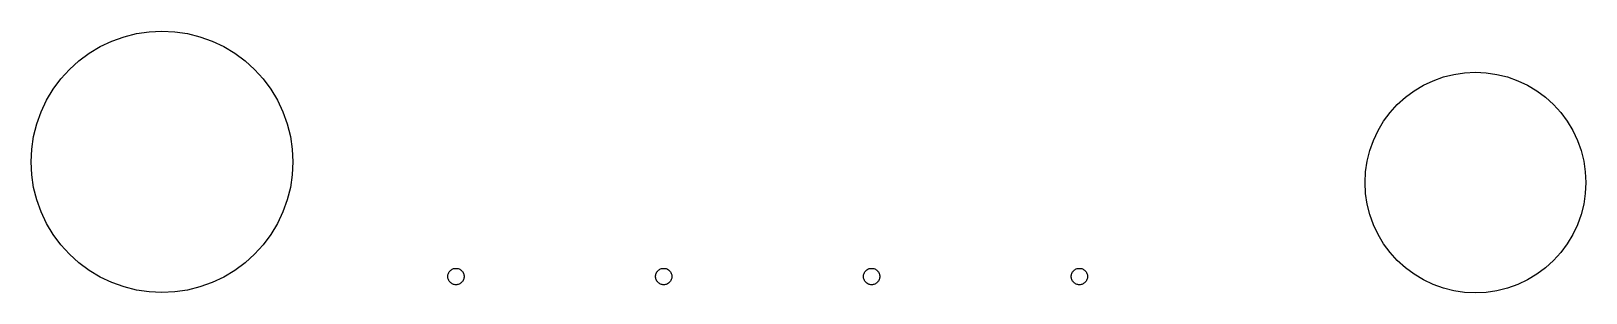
# Model space of a CAD drawing. Header units: metres. Extents: x 25 to 146, y 18 to 137.
# Drawn here: x 110.43 to 129.43, y 112.98 to 116.19 of the extents above; entities that cross this region are included whole.
import ezdxf

# ---------------------------------------------------------------- set-up
doc = ezdxf.new("R2010")
doc.units = ezdxf.units.M

msp = doc.modelspace()

# ---------------------------------------------------------------- linework, layer by layer
for points in [[(113.629, 114.587), (113.621, 114.43), (113.598, 114.275), (113.56, 114.123), (113.507, 113.975), (113.44, 113.833), (113.359, 113.698), (113.266, 113.572), (113.16, 113.456), (113.044, 113.35), (112.918, 113.257), (112.783, 113.176), (112.641, 113.109), (112.493, 113.056), (112.341, 113.018), (112.186, 112.995), (112.029, 112.987), (111.872, 112.995), (111.717, 113.018), (111.565, 113.056), (111.417, 113.109), (111.275, 113.176), (111.14, 113.257), (111.014, 113.35), (110.898, 113.456), (110.792, 113.572), (110.699, 113.698), (110.618, 113.833), (110.551, 113.975), (110.498, 114.123), (110.46, 114.275), (110.437, 114.43), (110.429, 114.587), (110.437, 114.744), (110.46, 114.899), (110.498, 115.051), (110.551, 115.199), (110.618, 115.341), (110.699, 115.476), (110.792, 115.602), (110.898, 115.718), (111.014, 115.824), (111.14, 115.917), (111.275, 115.998), (111.417, 116.065), (111.565, 116.118), (111.717, 116.156), (111.872, 116.179), (112.029, 116.187), (112.186, 116.179), (112.341, 116.156), (112.493, 116.118), (112.641, 116.065), (112.783, 115.998), (112.918, 115.917), (113.044, 115.824), (113.16, 115.718), (113.266, 115.602), (113.359, 115.476), (113.44, 115.341), (113.507, 115.199), (113.56, 115.051), (113.598, 114.899), (113.621, 114.744), (113.629, 114.587)], [(129.433, 114.333), (129.426, 114.201), (129.407, 114.07), (129.375, 113.941), (129.33, 113.816), (129.274, 113.697), (129.205, 113.583), (129.127, 113.477), (129.038, 113.378), (128.939, 113.289), (128.833, 113.211), (128.719, 113.142), (128.6, 113.086), (128.475, 113.041), (128.346, 113.009), (128.215, 112.99), (128.083, 112.983), (127.951, 112.99), (127.82, 113.009), (127.691, 113.041), (127.566, 113.086), (127.447, 113.142), (127.333, 113.211), (127.227, 113.289), (127.128, 113.378), (127.039, 113.477), (126.961, 113.583), (126.892, 113.697), (126.836, 113.816), (126.791, 113.941), (126.759, 114.07), (126.74, 114.201), (126.733, 114.333), (126.74, 114.465), (126.759, 114.596), (126.791, 114.725), (126.836, 114.85), (126.892, 114.969), (126.961, 115.083), (127.039, 115.189), (127.128, 115.288), (127.227, 115.377), (127.333, 115.455), (127.447, 115.524), (127.566, 115.58), (127.691, 115.625), (127.82, 115.657), (127.951, 115.676), (128.083, 115.683), (128.215, 115.676), (128.346, 115.657), (128.475, 115.625), (128.6, 115.58), (128.719, 115.524), (128.833, 115.455), (128.939, 115.377), (129.038, 115.288), (129.127, 115.189), (129.205, 115.083), (129.274, 114.969), (129.33, 114.85), (129.375, 114.725), (129.407, 114.596), (129.426, 114.465), (129.433, 114.333)], [(115.722, 113.184), (115.722, 113.174), (115.72, 113.164), (115.718, 113.155), (115.714, 113.146), (115.71, 113.137), (115.705, 113.128), (115.699, 113.121), (115.693, 113.113), (115.685, 113.107), (115.678, 113.101), (115.669, 113.096), (115.66, 113.092), (115.651, 113.088), (115.642, 113.086), (115.632, 113.084), (115.622, 113.084), (115.612, 113.084), (115.602, 113.086), (115.593, 113.088), (115.584, 113.092), (115.575, 113.096), (115.566, 113.101), (115.559, 113.107), (115.551, 113.113), (115.545, 113.121), (115.539, 113.128), (115.534, 113.137), (115.53, 113.146), (115.526, 113.155), (115.524, 113.164), (115.522, 113.174), (115.522, 113.184), (115.522, 113.194), (115.524, 113.204), (115.526, 113.213), (115.53, 113.222), (115.534, 113.231), (115.539, 113.24), (115.545, 113.247), (115.551, 113.255), (115.559, 113.261), (115.566, 113.267), (115.575, 113.272), (115.584, 113.276), (115.593, 113.28), (115.602, 113.282), (115.612, 113.284), (115.622, 113.284), (115.632, 113.284), (115.642, 113.282), (115.651, 113.28), (115.66, 113.276), (115.669, 113.272), (115.678, 113.267), (115.685, 113.261), (115.693, 113.255), (115.699, 113.247), (115.705, 113.24), (115.71, 113.231), (115.714, 113.222), (115.718, 113.213), (115.72, 113.204), (115.722, 113.194), (115.722, 113.184)], [(118.262, 113.184), (118.262, 113.174), (118.26, 113.164), (118.258, 113.155), (118.254, 113.146), (118.25, 113.137), (118.245, 113.128), (118.239, 113.121), (118.233, 113.113), (118.225, 113.107), (118.218, 113.101), (118.209, 113.096), (118.2, 113.092), (118.191, 113.088), (118.182, 113.086), (118.172, 113.084), (118.162, 113.084), (118.152, 113.084), (118.142, 113.086), (118.133, 113.088), (118.124, 113.092), (118.115, 113.096), (118.106, 113.101), (118.099, 113.107), (118.091, 113.113), (118.085, 113.121), (118.079, 113.128), (118.074, 113.137), (118.07, 113.146), (118.066, 113.155), (118.064, 113.164), (118.062, 113.174), (118.062, 113.184), (118.062, 113.194), (118.064, 113.204), (118.066, 113.213), (118.07, 113.222), (118.074, 113.231), (118.079, 113.24), (118.085, 113.247), (118.091, 113.255), (118.099, 113.261), (118.106, 113.267), (118.115, 113.272), (118.124, 113.276), (118.133, 113.28), (118.142, 113.282), (118.152, 113.284), (118.162, 113.284), (118.172, 113.284), (118.182, 113.282), (118.191, 113.28), (118.2, 113.276), (118.209, 113.272), (118.218, 113.267), (118.225, 113.261), (118.233, 113.255), (118.239, 113.247), (118.245, 113.24), (118.25, 113.231), (118.254, 113.222), (118.258, 113.213), (118.26, 113.204), (118.262, 113.194), (118.262, 113.184)], [(120.802, 113.184), (120.802, 113.174), (120.8, 113.164), (120.798, 113.155), (120.794, 113.146), (120.79, 113.137), (120.785, 113.128), (120.779, 113.121), (120.773, 113.113), (120.765, 113.107), (120.758, 113.101), (120.749, 113.096), (120.74, 113.092), (120.731, 113.088), (120.722, 113.086), (120.712, 113.084), (120.702, 113.084), (120.692, 113.084), (120.682, 113.086), (120.673, 113.088), (120.664, 113.092), (120.655, 113.096), (120.646, 113.101), (120.639, 113.107), (120.631, 113.113), (120.625, 113.121), (120.619, 113.128), (120.614, 113.137), (120.61, 113.146), (120.606, 113.155), (120.604, 113.164), (120.602, 113.174), (120.602, 113.184), (120.602, 113.194), (120.604, 113.204), (120.606, 113.213), (120.61, 113.222), (120.614, 113.231), (120.619, 113.24), (120.625, 113.247), (120.631, 113.255), (120.639, 113.261), (120.646, 113.267), (120.655, 113.272), (120.664, 113.276), (120.673, 113.28), (120.682, 113.282), (120.692, 113.284), (120.702, 113.284), (120.712, 113.284), (120.722, 113.282), (120.731, 113.28), (120.74, 113.276), (120.749, 113.272), (120.758, 113.267), (120.765, 113.261), (120.773, 113.255), (120.779, 113.247), (120.785, 113.24), (120.79, 113.231), (120.794, 113.222), (120.798, 113.213), (120.8, 113.204), (120.802, 113.194), (120.802, 113.184)], [(123.342, 113.184), (123.342, 113.174), (123.34, 113.164), (123.338, 113.155), (123.334, 113.146), (123.33, 113.137), (123.325, 113.128), (123.319, 113.121), (123.313, 113.113), (123.305, 113.107), (123.298, 113.101), (123.289, 113.096), (123.28, 113.092), (123.271, 113.088), (123.262, 113.086), (123.252, 113.084), (123.242, 113.084), (123.232, 113.084), (123.222, 113.086), (123.213, 113.088), (123.204, 113.092), (123.195, 113.096), (123.186, 113.101), (123.179, 113.107), (123.171, 113.113), (123.165, 113.121), (123.159, 113.128), (123.154, 113.137), (123.15, 113.146), (123.146, 113.155), (123.144, 113.164), (123.142, 113.174), (123.142, 113.184), (123.142, 113.194), (123.144, 113.204), (123.146, 113.213), (123.15, 113.222), (123.154, 113.231), (123.159, 113.24), (123.165, 113.247), (123.171, 113.255), (123.179, 113.261), (123.186, 113.267), (123.195, 113.272), (123.204, 113.276), (123.213, 113.28), (123.222, 113.282), (123.232, 113.284), (123.242, 113.284), (123.252, 113.284), (123.262, 113.282), (123.271, 113.28), (123.28, 113.276), (123.289, 113.272), (123.298, 113.267), (123.305, 113.261), (123.313, 113.255), (123.319, 113.247), (123.325, 113.24), (123.33, 113.231), (123.334, 113.222), (123.338, 113.213), (123.34, 113.204), (123.342, 113.194), (123.342, 113.184)]]:
    msp.add_lwpolyline(points)

doc.saveas('drawing.dxf')
